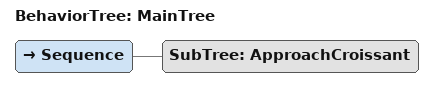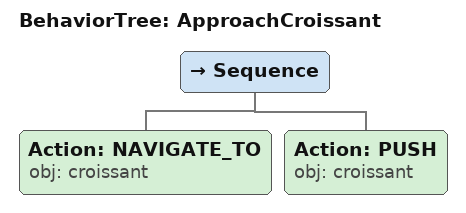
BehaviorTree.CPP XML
<root main_tree_to_execute="MainTree">
  <BehaviorTree ID="MainTree">
    <Sequence>
      <!-- Execute subtree ApproachCroissant -->
      <SubTree ID="ApproachCroissant" />
    </Sequence>
  </BehaviorTree>
  <!-- Subtree definition ApproachCroissant -->
  <BehaviorTree ID="ApproachCroissant">
    <Sequence>
      <!-- Navigate to croissant -->
      <Action ID="NAVIGATE_TO" obj="croissant" />
      <!-- Push croissant forward toward front edge of table -->
      <Action ID="PUSH" obj="croissant" />
    </Sequence>
  </BehaviorTree>
</root>
